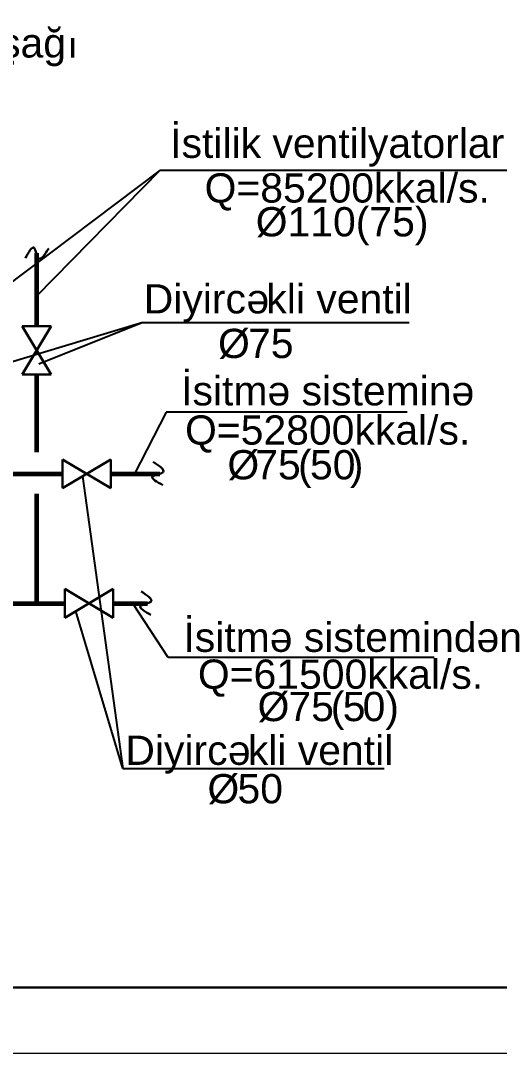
# Model space of a CAD drawing. Header units: millimetres. Extents: x 895788 to 1136524, y -21936 to 400945.
# Drawn here: x 932761 to 939301, y 264723 to 278850 of the extents above; entities that cross this region are included whole.
import ezdxf

# ---------------------------------------------------------------- set-up
doc = ezdxf.new("R2010")
doc.units = ezdxf.units.MM
doc.layers.add('невидимка_Ном._пера__241_Ном._пера__7', color=7, linetype='Continuous', lineweight=60)
doc.layers.add('размер_Ном._пера__241_Ном._пера__7', color=7, linetype='Continuous', lineweight=60)
doc.styles.add('Standart', font='arial.ttf')

msp = doc.modelspace()

# ---------------------------------------------------------------- linework, layer by layer
for p, q in [((934668.362, 276804.771), (932541.466, 275198.898)), ((932980.158, 275087.433), (934668.362, 276804.771)), ((934668.362, 276804.771), (940358.579, 276804.771)), ((934428.409, 274722.161), (932560.001, 274155.932)), ((934428.409, 274722.161), (933007.403, 274150.269)), ((934428.409, 274722.161), (938070.571, 274722.161)), ((934750.238, 273493.96), (934309.921, 272642.246)), ((938043.638, 273493.96), (934750.238, 273493.96)), ((933604.328, 272617.789), (934156.614, 268619.886)), ((934775.152, 270138.027), (934292.651, 270878.454)), ((934156.614, 268619.886), (933512.383, 270770.938)), ((938411.29, 270138.027), (934775.152, 270138.027)), ((934156.614, 268619.886), (937729.671, 268619.886))]:
    msp.add_line(p, q)
at = {"color": 5, "linetype": 'ByBlock', "lineweight": 60}
for p, q in [((932980.158, 274671.117), (932980.158, 275670.885)), ((932980.158, 272947.629), (932980.158, 274010.12)), ((932980.158, 270878.454), (932980.158, 272377.217)), ((930244.592, 270878.454), (933362.126, 270878.454)), ((934023.123, 270878.454), (934494.111, 270878.454))]:
    msp.add_line(p, q, dxfattribs=at)
at = {"lineweight": 30, "ltscale": 50}
for p, q in [((933177.305, 274671.117), (932783.012, 274671.117)), ((933177.305, 274010.12), (932783.012, 274671.117)), ((933177.305, 274671.117), (932783.012, 274010.12)), ((933177.305, 274010.12), (932783.012, 274010.12)), ((933330.013, 272848.449), (933330.013, 272454.157)), ((933991.01, 272848.449), (933330.013, 272454.157)), ((933330.013, 272848.449), (933991.01, 272454.157)), ((933991.01, 272848.449), (933991.01, 272454.157)), ((933362.126, 271075.6), (933362.126, 270681.307)), ((934023.123, 271075.6), (933362.126, 270681.307)), ((933362.126, 271075.6), (934023.123, 270681.307)), ((934023.123, 271075.6), (934023.123, 270681.307))]:
    msp.add_line(p, q, dxfattribs=at)
at = {"color": 1, "linetype": 'ByBlock', "lineweight": 60}
for p, q in [((931750.77, 272651.303), (932845.942, 272651.303)), ((932845.942, 272651.303), (933330.013, 272651.303)), ((933991.01, 272651.303), (934661.044, 272651.303))]:
    msp.add_line(p, q, dxfattribs=at)
at = {"lineweight": 30}
for points, knots in [([(933145.219, 275735.053), (933090.847, 275652.378), (932993.252, 275503.979), (932955.251, 275838.374), (932871.279, 275685.117), (932825.448, 275601.471)], [0, 0, 0, 0, 194.327653869, 348.81204199, 534.439347754, 534.439347754, 534.439347754, 534.439347754]), ([(934571.553, 272814.565), (934654.228, 272760.193), (934802.627, 272662.598), (934468.232, 272624.597), (934621.489, 272540.625), (934705.135, 272494.794)], [0, 0, 0, 0, 194.327653869, 348.81204199, 534.439347753, 534.439347753, 534.439347753, 534.439347753]), ([(934406.96, 271041.715), (934489.635, 270987.344), (934638.035, 270889.748), (934303.639, 270851.747), (934456.897, 270767.776), (934540.542, 270721.945)], [0, 0, 0, 0, 194.327653869, 348.81204199, 534.439347753, 534.439347753, 534.439347753, 534.439347753])]:
    msp.add_open_spline(points, degree=3, knots=knots, dxfattribs=at)
at = {"layer": 'невидимка_Ном._пера__241_Ном._пера__7', "linetype": 'Continuous', "lineweight": 30}
msp.add_line((985670.582, 265621.904), (914676.304, 265621.904), dxfattribs=at)
at = {"layer": 'размер_Ном._пера__241_Ном._пера__7', "linetype": 'Continuous', "lineweight": 0}
msp.add_line((986569.243, 264723.242), (911081.657, 264723.242), dxfattribs=at)

# ---------------------------------------------------------------- texts
at = {"color": 7, "style": 'Standart'}
for s, height, p in [('İdarə etmə qovşağ', 400.015, (928752.868, 278345.955)), ('ı', 350.013, (933404.354, 278345.955)), ('İstilik ventilyatorlarına', 400, (934804.396, 276973.123)), ('Q=85200kkal/s.', 400, (935273.709, 276361.828)), ('Ø110(75)', 400, (935972.724, 275899.351)), ('Diyirc', 400, (934442.342, 274845.217)), ('kli ventil', 400, (936117.861, 274845.217)), ('ə', 400, (935845.93, 274845.217)), ('Ø', 400, (935457.656, 274235.088)), ('75', 400, (935868.139, 274235.088)), ('İsitmə sisteminə', 400, (934953.941, 273586.896)), ('Q=52800kkal/s.', 400, (935006.45, 273050.295)), ('Ø', 400, (935585.592, 272575.605)), ('75', 400, (935965.913, 272575.605)), ('(', 400, (936551.17, 272575.605)), ('50', 400, (936713.994, 272575.605)), (')', 400, (937257.854, 272575.605)), ('İsitmə sistemindən', 400, (934984.847, 270215.486)), ('Q=61500kkal/s.', 400, (935182.128, 269710.457)), ('(', 400, (936998.169, 269267.935)), ('0)', 400, (937432.924, 269267.935)), ('Ø', 400, (935998.463, 269267.935)), ('75', 400, (936419.364, 269267.935)), ('5', 400, (937160.993, 269267.935)), ('Diyirc', 400, (934191.429, 268669.679)), ('ə', 400, (935592.7, 268669.679)), ('kli ventil', 400, (935864.63, 268669.679)), ('Ø', 400, (935312.705, 268143.671)), ('50', 400, (935723.366, 268143.671))]:
    msp.add_text(s, height=height, dxfattribs=at).set_placement(p)

doc.saveas('drawing.dxf')
